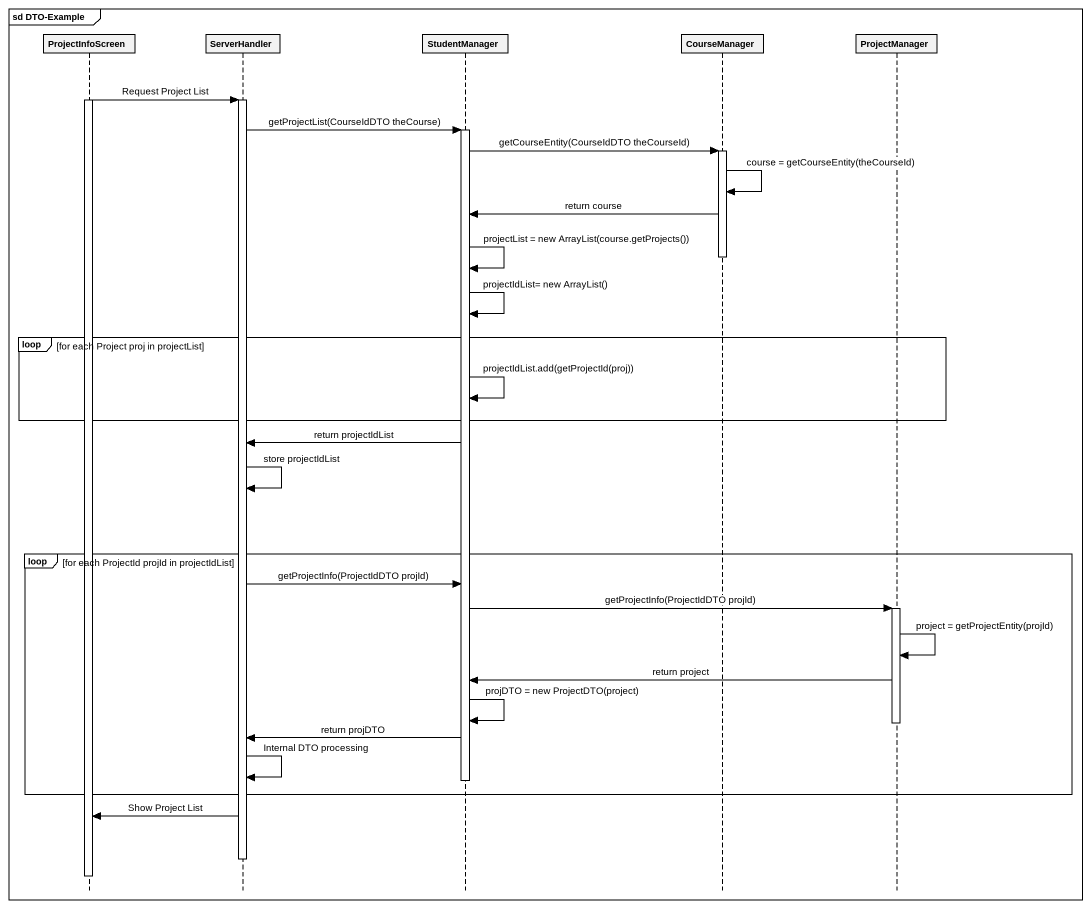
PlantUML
@startuml
mainframe sd DTO-Example
hide footbox
participant ProjectInfoScreen
participant ServerHandler
participant StudentManager
participant CourseManager
participant ProjectManager

activate ProjectInfoScreen
ProjectInfoScreen -> ServerHandler : Request Project List
activate ServerHandler
ServerHandler -> StudentManager : getProjectList(CourseIdDTO theCourse)
activate StudentManager
StudentManager -> CourseManager : getCourseEntity(CourseIdDTO theCourseId)
activate CourseManager
CourseManager -> CourseManager : course = getCourseEntity(theCourseId)
CourseManager -> StudentManager : return course
deactivate CourseManager
StudentManager -> StudentManager : projectList = new ArrayList(course.getProjects())
StudentManager -> StudentManager : projectIdList= new ArrayList()
loop for each Project proj in projectList
  StudentManager -> StudentManager : projectIdList.add(getProjectId(proj))
end
StudentManager -> ServerHandler : return projectIdList
ServerHandler -> ServerHandler : store projectIdList
loop for each ProjectId projId in projectIdList
  ServerHandler -> StudentManager : getProjectInfo(ProjectIdDTO projId)
  StudentManager -> ProjectManager : getProjectInfo(ProjectIdDTO projId)
  activate ProjectManager
  ProjectManager -> ProjectManager : project = getProjectEntity(projId)
  ProjectManager -> StudentManager : return project
  StudentManager -> StudentManager : projDTO = new ProjectDTO(project)
  deactivate ProjectManager
  StudentManager -> ServerHandler : return projDTO
  ServerHandler -> ServerHandler : Internal DTO processing
  deactivate StudentManager
end
ServerHandler -> ProjectInfoScreen : Show Project List
deactivate ServerHandler
deactivate ProjectInfoScreen
@enduml
